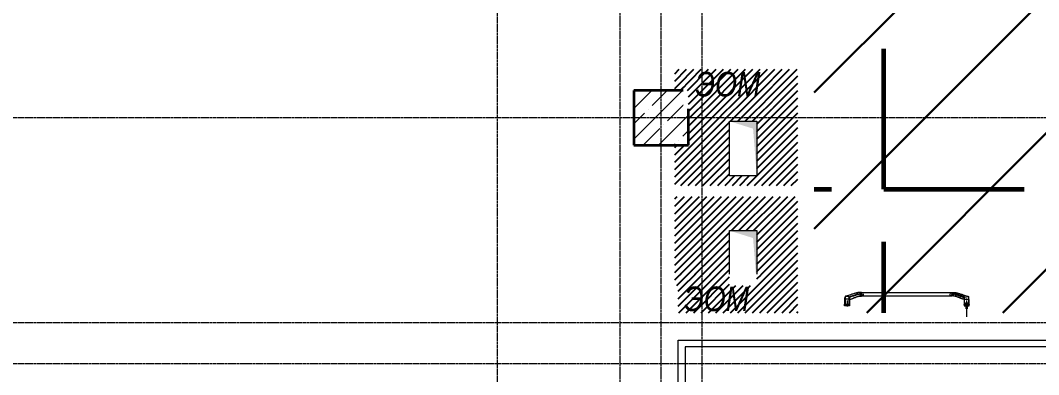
# Model space of a CAD drawing. Header units: millimetres. Extents: x -65509 to 912790, y 446 to 713294.
# Drawn here: x 7790 to 15243, y 375373 to 377963 of the extents above; entities that cross this region are included whole.
import ezdxf

# ---------------------------------------------------------------- set-up
doc = ezdxf.new("R2010")
doc.units = ezdxf.units.MM
for name, pattern in [('CENTER2', [28.575, 19.05, -3.175, 3.175, -3.175]), ('CENTERLINE', [30, 12, -1.5, 3, -1.5, 12]), ('HIDDEN', [9.525, 6.35, -3.175]), ('HIDDEN2', [4.7625, 3.175, -1.5875])]:
    doc.linetypes.add(name, pattern=pattern)
doc.layers.add('7.2) ГИдрообзЭОМ СС', color=6, linetype='Continuous')
for name, color, linetype, lineweight in [('8.1) Нал. пол 8 вып.', 190, 'Continuous', 30), ('9.1) Линолеум 9  9.2 Инв', 3, 'Continuous', 60), ('АР_Двери_внутренние_антипаника', 250, 'Continuous', 0), ('АР_Колонны', 250, 'Continuous', 30), ('АР_Стены ЖБ', 250, 'Continuous', 35), ('АР_Штриховка', 250, 'Continuous', 0), ('Витражные конструкции', 250, 'Continuous', 15), ('ДШ_КР', 250, 'Continuous', 35), ('РД_Оси_100', 250, 'Continuous', 0), ('ЭОМ_отверстия', 250, 'Continuous', 5)]:
    doc.layers.add(name, color=color, linetype=linetype, lineweight=lineweight)
doc.styles.add('ISOCPEUR_I_4', font='isocpeui.ttf', dxfattribs={"width": 0.9, "height": 350})

# ---------------------------------------------------------------- blocks, each defined once
blk = doc.blocks.new('otv')
at = {"linetype": 'Continuous'}
blk.add_lwpolyline([(0, -1), (0, 0), (1, 0), (1, -1)], close=True, dxfattribs=at)
blk.add_solid([(0, -1), (0, 0), (0.135, -0.137), (1, 0)], dxfattribs=at)
blk = doc.blocks.new('UUNEW01NEW00')
at = {"layer": 'АР_Двери_внутренние_антипаника', "color": 1, "linetype": 'Continuous'}
for p, q in [((-9.3, 0.2), (-14.4, -1.5)), ((-9.2, 0.8), (-9.3, 0.2)), ((-9.3, -0.1), (-9.3, 0.2)), ((-9.2, 0.2), (-9.3, 0.2)), ((-9.1, 1), (-9.2, 0.8)), ((-8.9, 0.5), (-9.2, 0.2)), ((-9.1, 19.3), (-8.9, 19.4)), ((-9.1, 19.3), (-9, 18.8)), ((-9, 1.2), (-9.1, 1)), ((-9, 18.8), (-8.8, 18.6)), ((-8.8, 1.3), (-9, 1.2)), ((-8.9, 19.4), (-8.5, 19.5)), ((-8.7, 0.8), (-8.9, 0.5)), ((-8.8, 18.6), (-8.6, 18.4)), ((-8.6, 0.9), (-8.7, 0.8)), ((-8.6, 18.4), (-8.4, 18.2)), ((-8.6, 1), (-8.6, 0.9)), ((-8.5, 1), (-8.6, 1)), ((-8.5, 19.5), (-8.2, 19.5)), ((-8.4, 0.8), (-8.5, 1.5)), ((-8.4, 1.3), (-8.5, 1)), ((-8.4, 18.2), (-8.1, 18.1)), ((-8.4, 1.4), (-8.4, 0.4)), ((-8.3, 0.5), (-8.4, 0.8)), ((-8.4, 0.4), (-8.4, -0.4)), ((-8.4, 0.4), (-8.3, 0.4)), ((-8.1, 0.2), (-8.3, 0.5)), ((-8.2, 19.5), (-7.8, 19.6)), ((-8.1, 18.1), (-7.6, 18)), ((-7.8, 0.1), (-8.1, 0.2)), ((-7.8, 19.6), (-7.5, 19.6)), ((-7.4, 0), (-7.8, 0.1)), ((-7.5, 18.3), (-7.6, 18.2)), ((-7.6, 18.2), (-7.6, 18)), ((-7.6, 18), (-7.6, 16.2)), ((-7.6, 16.2), (-7.6, 14.1)), ((-7.6, 14.1), (-7.6, 12.2)), ((-7.6, 12.2), (-7.6, 9.8)), ((-7.6, 9.8), (-7.6, 7.8)), ((-7.6, 7.8), (-7.6, 6.2)), ((-7.6, 6.2), (-7.6, 4.7)), ((-7.6, 4.7), (-7.5, 3.2)), ((-7.5, 19.6), (-7.1, 19.6)), ((-7.4, 18.3), (-7.5, 18.3)), ((-7.5, 3.2), (-7.5, 1.6)), ((-7.5, 1.6), (-7.4, 0)), ((-7.5, 0), (-7.5, 0)), ((-7.5, 0), (-7.3, 0)), ((-7.3, 18.3), (-7.4, 18.3)), ((-7.4, 0), (7.4, 0)), ((-7.2, 18.3), (-7.3, 18.3)), ((-7.3, 0), (7.3, 0)), ((-7.1, 18.3), (-7.2, 18.3)), ((-7.1, 24), (-7.1, 19.6)), ((-7.1, 19.6), (7.1, 19.6)), ((-7.1, 19.6), (-7.1, 18.3)), ((7.1, 18.3), (-7.1, 18.3)), ((-3.5, 16), (-4.6, 16.4)), ((-4.6, 16.4), (-4.6, 16.3)), ((-3.5, 15.9), (-4.6, 16.3)), ((-4.6, 16.3), (-3.8, 14.8)), ((-3.8, 14.8), (-3.3, 14.8)), ((-3, 14.7), (-3.8, 14.7)), ((-3.8, 14.7), (-3.8, 14.6)), ((-3, 14.6), (-3.8, 14.6)), ((-3.8, 14.6), (-3.8, 13.7)), ((-3.8, 13.7), (-3, 13.7)), ((-3.3, 14.8), (-3.6, 15.5)), ((-3.6, 15.5), (-2.7, 15.3)), ((-3.3, 14.9), (-3.6, 15.5)), ((-2.3, 15.7), (-3.5, 16)), ((-2.3, 15.6), (-3.5, 15.9)), ((-3.1, 14.4), (-3.4, 14.4)), ((-3.4, 14.4), (-3.4, 13.9)), ((-3.4, 14), (-3.1, 14)), ((-3.4, 13.9), (-3.1, 13.9)), ((-3.3, 14.9), (-3.3, 14.8)), ((-3, 14.4), (-3.1, 14.4)), ((-3.1, 14), (-3.1, 13.9)), ((-3.1, 14), (-3, 14)), ((-3.1, 13.9), (-3, 13.9)), ((-3, 14.7), (-3, 14.6)), ((-2.9, 14.7), (-3, 14.7)), ((-2.9, 14.6), (-3, 14.6)), ((-2.9, 14.4), (-3, 14.4)), ((-3, 14.4), (-3, 14.4)), ((-3, 14.4), (-3, 14.4)), ((-3, 14), (-3, 14)), ((-3, 14), (-3, 14)), ((-3, 14), (-2.9, 14)), ((-3, 13.9), (-3, 13.9)), ((-3, 13.9), (-3, 13.9)), ((-3, 13.9), (-2.9, 13.9)), ((-3, 13.7), (-2.9, 13.7)), ((-2.8, 14.7), (-2.9, 14.7)), ((-2.9, 14.7), (-2.9, 14.7)), ((-2.8, 14.5), (-2.9, 14.6)), ((-2.9, 14.6), (-2.9, 14.6)), ((-2.9, 14.3), (-2.9, 14.4)), ((-2.9, 14.3), (-2.9, 14.3)), ((-2.9, 14.3), (-2.9, 14.3)), ((-2.9, 14.3), (-2.9, 14.3)), ((-2.9, 14), (-2.9, 14.3)), ((-2.9, 14.1), (-2.9, 14)), ((-2.9, 14), (-2.9, 14.1)), ((-2.9, 14.1), (-2.9, 14.1)), ((-2.9, 14.1), (-2.9, 14.1)), ((-2.9, 14.1), (-2.9, 14.1)), ((-2.9, 14), (-2.9, 14)), ((-2.9, 13.9), (-2.9, 14)), ((-2.9, 14), (-2.9, 14)), ((-2.9, 14), (-2.9, 14)), ((-2.9, 13.9), (-2.9, 13.9)), ((-2.9, 13.9), (-2.9, 13.9)), ((-2.9, 13.7), (-2.8, 13.7)), ((-2.7, 14.6), (-2.8, 14.7)), ((-2.7, 14.5), (-2.8, 14.5)), ((-2.8, 13.7), (-2.8, 13.8)), ((-2.8, 13.8), (-2.7, 13.8)), ((-2.7, 15.3), (-1.7, 15.1)), ((-2.6, 14.6), (-2.7, 14.6)), ((-2.6, 14.5), (-2.7, 14.5)), ((-2.7, 13.8), (-2.6, 13.8)), ((-2.6, 14.5), (-2.6, 14.6)), ((-2.6, 14.6), (-2.6, 14.6)), ((-2.6, 14.4), (-2.6, 14.5)), ((-2.5, 14.5), (-2.6, 14.5)), ((-2.5, 14.4), (-2.6, 14.4)), ((-2.6, 14.4), (-2.6, 14.4)), ((-2.6, 13.8), (-2.6, 13.9)), ((-2.6, 13.9), (-2.5, 13.9)), ((-2.5, 14.4), (-2.5, 14.5)), ((-2.5, 14.4), (-2.5, 14.3)), ((-2.5, 14.3), (-2.5, 14.4)), ((-2.5, 14), (-2.5, 14.3)), ((-2.5, 13.9), (-2.5, 14)), ((-1, 15.5), (-2.3, 15.7)), ((-1, 15.4), (-2.3, 15.6)), ((-2.2, 14.5), (-2.3, 14.5)), ((-2.3, 14.5), (-2.3, 14.4)), ((-2.3, 14.4), (-2.3, 14.3)), ((-2.2, 14.4), (-2.3, 14.4)), ((-2.3, 14.4), (-2.3, 14.3)), ((-2.3, 14.3), (-2.3, 14)), ((-2.3, 14), (-2.3, 13.9)), ((-2.3, 13.9), (-2.3, 13.9)), ((-2.3, 13.9), (-2.2, 13.8)), ((-2.1, 14.6), (-2.2, 14.6)), ((-2.2, 14.6), (-2.2, 14.5)), ((-2.1, 14.5), (-2.2, 14.5)), ((-2.2, 14.5), (-2.2, 14.4)), ((-2.2, 13.8), (-2.2, 13.8)), ((-2.2, 13.8), (-2.1, 13.8)), ((-2, 14.7), (-2.1, 14.6)), ((-2, 14.6), (-2.1, 14.5)), ((-2.1, 14.6), (-2.1, 14.6)), ((-2.1, 14.5), (-2.1, 14.5)), ((-2.1, 13.8), (-2, 13.7)), ((-1.9, 14.7), (-2, 14.7)), ((-1.9, 14.6), (-2, 14.6)), ((-2, 13.7), (-2, 13.7)), ((-2, 13.7), (-1.9, 13.7)), ((-1.8, 14.7), (-1.9, 14.7)), ((-1.8, 14.6), (-1.9, 14.6)), ((-1.8, 14.4), (-1.9, 14.4)), ((-1.9, 14.4), (-1.9, 14.3)), ((-1.9, 14.3), (-1.9, 14)), ((-1.9, 14.3), (-1.9, 14.3)), ((-1.9, 14.3), (-1.9, 14.3)), ((-1.9, 14.3), (-1.9, 14.3)), ((-1.9, 14.1), (-1.9, 14.1)), ((-1.9, 14.1), (-1.9, 14.1)), ((-1.9, 14.1), (-1.9, 14.1)), ((-1.9, 14.1), (-1.8, 14)), ((-1.9, 14), (-1.9, 14)), ((-1.9, 14), (-1.9, 14)), ((-1.9, 14), (-1.9, 13.9)), ((-1.9, 13.9), (-1.8, 13.9)), ((-1.9, 13.7), (-1.8, 13.7)), ((-1.8, 14.7), (-1.8, 14.6)), ((-1.5, 14.7), (-1.8, 14.7)), ((-1.5, 14.6), (-1.8, 14.6)), ((-1.7, 14.4), (-1.8, 14.4)), ((-1.8, 14.4), (-1.8, 14.4)), ((-1.8, 14.4), (-1.8, 14.4)), ((-1.8, 14), (-1.8, 14)), ((-1.8, 14), (-1.8, 14)), ((-1.8, 14), (-1.7, 14)), ((-1.8, 13.9), (-1.8, 13.9)), ((-1.8, 13.9), (-1.8, 13.9)), ((-1.8, 13.9), (-1.7, 13.9)), ((-1.8, 13.7), (-1.5, 13.7)), ((-1.7, 15.1), (-0.7, 15)), ((-1.7, 14.4), (-1.7, 14.4)), ((-1.6, 14.4), (-1.7, 14.4)), ((-1.7, 14), (-1.7, 13.9)), ((-1.7, 14), (-1.7, 14)), ((-1.7, 14), (-1.6, 14)), ((-1.7, 13.9), (-1.6, 13.9)), ((-1.7, 13.9), (-1.7, 13.9)), ((-1.5, 14.4), (-1.6, 14.4)), ((-1.6, 14.4), (-1.6, 14.4)), ((-1.6, 14), (-1.6, 13.9)), ((-1.6, 14), (-1.6, 14)), ((-1.6, 14), (-1.5, 14)), ((-1.6, 13.9), (-1.6, 13.9)), ((-1.6, 13.9), (-1.5, 13.9)), ((-1.5, 14.7), (-1.5, 14.6)), ((-1.4, 14.7), (-1.5, 14.7)), ((-1.4, 14.6), (-1.5, 14.6)), ((-1.4, 14.3), (-1.5, 14.4)), ((-1.5, 14.4), (-1.5, 14.4)), ((-1.5, 14.4), (-1.5, 14.4)), ((-1.5, 14), (-1.4, 14.1)), ((-1.5, 14), (-1.5, 14)), ((-1.5, 14), (-1.5, 14)), ((-1.5, 14), (-1.5, 14)), ((-1.5, 13.9), (-1.5, 13.9)), ((-1.5, 13.9), (-1.5, 13.9)), ((-1.5, 13.9), (-1.5, 13.9)), ((-1.5, 13.9), (-1.4, 13.9)), ((-1.5, 13.7), (-1.4, 13.7)), ((-1.3, 14.7), (-1.4, 14.7)), ((-1.3, 14.6), (-1.4, 14.6)), ((-1.4, 14.3), (-1.4, 14.3)), ((-1.4, 14.3), (-1.4, 14.3)), ((-1.4, 14.3), (-1.4, 14.3)), ((-1.4, 14), (-1.4, 14.3)), ((-1.4, 14.1), (-1.4, 14)), ((-1.4, 14.1), (-1.4, 14.1)), ((-1.4, 14.1), (-1.4, 14.1)), ((-1.4, 14.1), (-1.4, 14.1)), ((-1.4, 13.9), (-1.4, 14)), ((-1.4, 14), (-1.4, 14)), ((-1.4, 14), (-1.4, 14)), ((-1.4, 13.7), (-1.3, 13.7)), ((-1.2, 14.6), (-1.3, 14.7)), ((-1.3, 14.7), (-1.3, 14.7)), ((-1.3, 14.5), (-1.3, 14.6)), ((-1.2, 14.5), (-1.3, 14.5)), ((-1.3, 13.7), (-1.2, 13.8)), ((-1.1, 14.6), (-1.2, 14.6)), ((-1.1, 14.5), (-1.2, 14.5)), ((-1.2, 13.8), (-1.2, 13.8)), ((-1.2, 13.8), (-1.1, 13.8)), ((-1.1, 14.5), (-1.1, 14.6)), ((-1.1, 14.6), (-1.1, 14.6)), ((-1.1, 14.4), (-1.1, 14.5)), ((-1, 14.5), (-1.1, 14.5)), ((-1, 14.4), (-1.1, 14.4)), ((-1.1, 14.4), (-1.1, 14.4)), ((-1.1, 13.8), (-1.1, 13.9)), ((-1.1, 13.9), (-1, 13.9)), ((0, 16.5), (-1, 15.5)), ((0, 16.4), (-1, 15.4)), ((-1, 15.5), (-1, 15.4)), ((-1, 14.4), (-1, 14.5)), ((-1, 14.3), (-1, 14.4)), ((-1, 14.4), (-1, 14.3)), ((-1, 14), (-1, 14.3)), ((-1, 13.9), (-1, 14)), ((0, 14.7), (-0.8, 14.7)), ((-0.8, 14.7), (-0.8, 14.6)), ((0, 14.6), (-0.8, 14.6)), ((-0.8, 14.6), (-0.8, 13.7)), ((-0.8, 13.7), (-0.4, 13.7)), ((-0.7, 15), (0, 15.7)), ((-0.1, 14.4), (-0.4, 14.4)), ((-0.4, 14.4), (-0.4, 14.2)), ((-0.4, 14.3), (-0.1, 14.3)), ((-0.4, 14.2), (-0.1, 14.2)), ((-0.4, 14.1), (-0.2, 14.1)), ((-0.4, 13.7), (-0.4, 14.1)), ((-0.2, 14.1), (0, 13.7)), ((0, 14.4), (-0.1, 14.4)), ((-0.1, 14.4), (-0.1, 14.4)), ((-0.1, 14.4), (-0.1, 14.4)), ((-0.1, 14.3), (-0.1, 14.2)), ((-0.1, 14.3), (-0.1, 14.3)), ((-0.1, 14.3), (-0.1, 14.3)), ((-0.1, 14.3), (0, 14.3)), ((-0.1, 14.2), (-0.1, 14.2)), ((-0.1, 14.2), (-0.1, 14.2)), ((-0.1, 14.2), (0, 14.2)), ((0, 16.5), (0, 16.4)), ((1, 15.5), (0, 16.5)), ((1, 15.4), (0, 16.4)), ((0, 15.7), (0.7, 15)), ((0, 14.7), (0, 14.6)), ((0.1, 14.7), (0, 14.7)), ((0.1, 14.6), (0, 14.6)), ((0, 14.3), (0, 14.4)), ((0, 14.4), (0, 14.4)), ((0, 14.3), (0, 14.4)), ((0, 14.4), (0, 14.4)), ((0, 14.4), (0, 14.4)), ((0, 14.4), (0, 14.4)), ((0, 14.4), (0, 14.4)), ((0, 14.3), (0, 14.3)), ((0, 14.3), (0, 14.3)), ((0, 14.3), (0, 14.3)), ((0, 14.2), (0, 14.3)), ((0, 14.3), (0, 14.3)), ((0, 14.3), (0, 14.3)), ((0, 14.3), (0, 14.3)), ((0, 14.2), (0, 14.2)), ((0, 14.2), (0, 14.2)), ((0, 13.7), (0.5, 13.7)), ((0.2, 14.7), (0.1, 14.7)), ((0.2, 14.6), (0.1, 14.6)), ((0.3, 14.6), (0.2, 14.7)), ((0.2, 14.7), (0.2, 14.7)), ((0.2, 14.5), (0.2, 14.6)), ((0.3, 14.5), (0.2, 14.5)), ((0.5, 13.7), (0.2, 14.1)), ((0.2, 14.1), (0.3, 14.1)), ((0.4, 14.6), (0.3, 14.6)), ((0.4, 14.5), (0.3, 14.5)), ((0.3, 14.1), (0.4, 14.2)), ((0.3, 14.1), (0.3, 14.1)), ((0.5, 13.8), (0.3, 14.1)), ((0.4, 14.5), (0.4, 14.6)), ((0.4, 14.6), (0.4, 14.6)), ((0.4, 14.4), (0.4, 14.5)), ((0.4, 14.4), (0.4, 14.5)), ((0.4, 14.5), (0.4, 14.5)), ((0.4, 14.3), (0.4, 14.4)), ((0.4, 14.4), (0.4, 14.4)), ((0.4, 14.4), (0.4, 14.4)), ((0.4, 14.2), (0.4, 14.3)), ((0.4, 14.3), (0.4, 14.3)), ((0.4, 14.2), (0.4, 14.2)), ((0.5, 13.8), (0.5, 13.7)), ((0.7, 15), (1.7, 15.1)), ((0.7, 14.7), (0.7, 14.6)), ((1.4, 14.7), (0.7, 14.7)), ((1.4, 14.6), (0.7, 14.6)), ((0.7, 14.6), (0.7, 13.7)), ((0.7, 13.7), (1.1, 13.7)), ((2.3, 15.7), (1, 15.5)), ((2.3, 15.6), (1, 15.4)), ((1, 15.5), (1, 15.4)), ((1.1, 13.7), (1.1, 14.3)), ((1.1, 14.3), (1.2, 14.3)), ((1.2, 14.3), (1.5, 13.7)), ((1.4, 14.7), (1.4, 14.6)), ((1.6, 14.2), (1.4, 14.7)), ((1.6, 14.1), (1.4, 14.6)), ((1.5, 13.7), (1.8, 13.7)), ((1.6, 14.2), (1.6, 14.1)), ((1.7, 14.2), (1.6, 14.2)), ((1.7, 14.1), (1.6, 14.1)), ((1.7, 15.1), (2.7, 15.3)), ((1.9, 14.7), (1.7, 14.2)), ((1.9, 14.6), (1.7, 14.1)), ((1.7, 14.2), (1.7, 14.1)), ((1.8, 13.7), (2, 14.3)), ((1.9, 14.7), (1.9, 14.6)), ((2.5, 14.7), (1.9, 14.7)), ((2.5, 14.6), (1.9, 14.6)), ((2, 14.3), (2.2, 14.3)), ((2.2, 14.3), (2.2, 13.7)), ((2.2, 13.7), (2.5, 13.7)), ((3.5, 16), (2.3, 15.7)), ((3.5, 15.9), (2.3, 15.6)), ((2.5, 14.7), (2.5, 14.6)), ((2.5, 13.7), (2.5, 14.6)), ((2.7, 15.3), (3.6, 15.5)), ((3.1, 14.7), (2.7, 13.8)), ((3.1, 14.6), (2.7, 13.7)), ((2.7, 13.8), (2.7, 13.7)), ((2.7, 13.7), (3.2, 13.7)), ((3.1, 14.7), (3.1, 14.6)), ((3.9, 14.7), (3.1, 14.7)), ((3.9, 14.6), (3.1, 14.6)), ((3.2, 13.7), (3.2, 13.9)), ((3.2, 13.9), (3.8, 13.9)), ((3.6, 15.5), (3.3, 14.8)), ((3.6, 15.5), (3.3, 14.9)), ((3.3, 14.9), (3.3, 14.8)), ((3.3, 14.8), (3.8, 14.8)), ((3.4, 14.3), (3.3, 14)), ((3.3, 14.1), (3.7, 14.1)), ((3.3, 14), (3.7, 14)), ((3.6, 14.3), (3.4, 14.3)), ((4.6, 16.4), (3.5, 16)), ((4.6, 16.3), (3.5, 15.9)), ((3.7, 14), (3.6, 14.3)), ((3.8, 14.8), (4.6, 16.3)), ((3.8, 13.9), (3.8, 13.7)), ((3.8, 13.7), (4.2, 13.7)), ((3.9, 14.7), (3.9, 14.6)), ((4.2, 13.8), (3.9, 14.7)), ((4.2, 13.7), (3.9, 14.6)), ((4.2, 13.8), (4.2, 13.7)), ((4.6, 16.4), (4.6, 16.3)), ((6.7, -9.4), (7.3, 0)), ((7.1, 19.6), (7.1, 24)), ((7.1, 19.6), (7.1, 18.3)), ((7.1, 19.6), (7.5, 19.6)), ((7.2, 18.3), (7.1, 18.3)), ((7.3, 18.3), (7.2, 18.3)), ((7.5, 18.3), (7.3, 18.3)), ((7.4, 0), (7.5, 2)), ((7.8, 0.1), (7.4, 0)), ((7.5, 19.6), (7.8, 19.6)), ((7.6, 18.2), (7.5, 18.3)), ((7.5, 2), (7.6, 4)), ((7.6, 18), (7.6, 18.2)), ((7.6, 18), (8.1, 18.1)), ((7.6, 16.2), (7.6, 18)), ((7.6, 14.2), (7.6, 16.2)), ((7.6, 12.3), (7.6, 14.2)), ((7.6, 9.9), (7.6, 12.3)), ((7.6, 8), (7.6, 9.9)), ((7.6, 5.9), (7.6, 8)), ((7.6, 4), (7.6, 5.9)), ((7.8, 19.6), (8.2, 19.5)), ((8.1, 0.2), (7.8, 0.1)), ((8.1, 18.1), (8.4, 18.2)), ((8.3, 0.5), (8.1, 0.2)), ((8.2, 19.5), (8.5, 19.5)), ((8.4, 0.8), (8.3, 0.5)), ((8.4, 18.2), (8.6, 18.4)), ((8.5, 19.5), (8.9, 19.4)), ((8.6, 18.4), (8.8, 18.6)), ((8.8, 18.6), (9, 18.8)), ((8.9, 19.4), (9.1, 19.3)), ((9, 18.8), (9.1, 19.3)), ((-52.5, -11.9), (-52.5, -19.8)), ((-52.5, -19.8), (-52.5, -25.1)), ((-52.5, -25.1), (-47.5, -25.1)), ((-47.5, -11.9), (-47.5, -19.8)), ((-47.5, -11.9), (-47.5, -11.9)), ((-47.5, -19.8), (-46, -19.6)), ((-45.9, -19.8), (-47.5, -19.8)), ((-47.5, -19.8), (-47.5, -25.1)), ((-46, -19.6), (-44.5, -19.2)), ((-44.3, -19.8), (-45.9, -19.8)), ((-43.1, -11.4), (-44.5, -11.6)), ((-44.5, -19.2), (-42.9, -18.5)), ((-42.5, -19.7), (-44.3, -19.8)), ((-41.6, -11.2), (-43.1, -11.4)), ((-42.9, -18.5), (-41.3, -17.7)), ((-40.6, -19.6), (-42.5, -19.7)), ((-39.3, -10.7), (-41.6, -11.2)), ((-41.3, -17.7), (-39, -16.7)), ((-37.8, -19.2), (-40.6, -19.6)), ((-36.7, -9.9), (-39.3, -10.7)), ((-39, -16.7), (-36.4, -15.7)), ((-34.9, -18.5), (-37.8, -19.2)), ((-33.8, -8.9), (-36.7, -9.9)), ((-36.4, -15.7), (-33.5, -14.5)), ((-31.9, -17.6), (-34.9, -18.5)), ((-30.7, -7.7), (-33.8, -8.9)), ((-33.5, -14.5), (-30.3, -13.4)), ((-28.7, -16.6), (-31.9, -17.6)), ((-27.2, -6.3), (-30.7, -7.7)), ((-30.3, -13.4), (-26.8, -12.1)), ((-25.2, -15.3), (-28.7, -16.6)), ((-23.3, -4.8), (-27.2, -6.3)), ((-26.8, -12.1), (-22.9, -10.9)), ((-21.4, -13.9), (-25.2, -15.3)), ((-19.1, -3.2), (-23.3, -4.8)), ((-22.9, -10.9), (-18.7, -9.6)), ((-17.3, -12.4), (-21.4, -13.9)), ((-14.4, -1.5), (-19.1, -3.2)), ((-18.7, -9.6), (-14, -8.2)), ((-12.8, -10.8), (-17.3, -12.4)), ((-14, -8.2), (-8.8, -6.6)), ((-7.8, -9.1), (-12.8, -10.8)), ((-9, -3.8), (-9.3, -0.1)), ((-8.8, -6.6), (-9, -3.8)), ((-8.8, -6.6), (-8.8, -6.6)), ((-8.8, -7.3), (-8.8, -6.6)), ((-8.8, -6.6), (-8.7, -6.6)), ((-8.5, -8.1), (-8.8, -7.3)), ((-8.7, -6.6), (-8.6, -6.6)), ((-8.6, -6.6), (-8.4, -6.7)), ((-8.2, -8.7), (-8.5, -8.1)), ((-8.4, -0.4), (-8.3, -0.9)), ((-8.4, -6.7), (-8.1, -6.7)), ((-8.3, -0.9), (-8.3, -1.1)), ((-8.3, -1.1), (-8.3, -1.1)), ((-8.3, -1.2), (-8.2, -1.2)), ((-8.2, -1.2), (-8.2, -1.2)), ((-8.2, -1.2), (-8.2, -1.5)), ((-8.2, -1.5), (-8.2, -1.5)), ((-7.8, -9.1), (-8.2, -8.7)), ((-8.1, -6.7), (-8, -6.6)), ((-8, -7.1), (-8.1, -6.7)), ((-8.1, -6.7), (-8.1, -6.7)), ((-8, -6.6), (-8, -6.6)), ((-8, -6.6), (-7.9, -6.6)), ((-7.6, -7.6), (-8, -7.1)), ((-7.8, -6.9), (-7.9, -6.6)), ((-7.9, -6.6), (-7.9, -6.7)), ((-7.9, -6.7), (-7.9, -6.6)), ((-7.5, -7.2), (-7.8, -6.9)), ((-7.4, -8.9), (-7.8, -9.1)), ((-7.2, -8), (-7.6, -7.6)), ((-7.2, -7.4), (-7.5, -7.2)), ((-7.1, -8.7), (-7.4, -8.9)), ((-7.3, 0), (-7.2, -1.7)), ((-7.2, -1.7), (-7.2, -3.1)), ((-7.2, -3.1), (-7.1, -4.5)), ((-6.9, -7.4), (-7.2, -7.4)), ((-6.7, -8.2), (-7.2, -8)), ((-7.1, -4.5), (-7, -6)), ((-6.7, -8.2), (-7.1, -8.7)), ((-7, -6), (-6.9, -7.4)), ((-6.9, -7.4), (-6.8, -7.5)), ((-6.8, -7.5), (-6.8, -7.5)), ((-6.8, -7.5), (-6.8, -7.6)), ((-6.8, -7.6), (-6.8, -7.6)), ((-6.8, -7.6), (-6.8, -7.6)), ((-6.8, -7.6), (-6.8, -7.6)), ((-6.8, -7.6), (-6.8, -7.6)), ((-6.8, -7.6), (-6.8, -7.6)), ((-6.8, -7.6), (-6.8, -7.6)), ((-6.8, -7.6), (-6.8, -7.6)), ((-6.8, -7.6), (-6.8, -7.6)), ((-6.8, -7.6), (-6.8, -7.6)), ((-6.8, -7.6), (-6.8, -7.6)), ((-6.8, -7.6), (-6.8, -7.6)), ((-6.8, -7.6), (-6.8, -7.6)), ((-6.8, -7.6), (-6.8, -7.6)), ((-6.8, -7.6), (-6.7, -7.8)), ((-6.7, -7.8), (-6.6, -8)), ((-6.6, -8), (-6.7, -8.1)), ((-6.7, -8.1), (-6.7, -8.2)), ((-6.7, -8.2), (5.6, -10.6)), ((5.6, -10.6), (6.3, -10)), ((5.6, -10.6), (6, -10.6)), ((6, -10.6), (6.3, -10.5)), ((6.3, -10), (6.6, -9.7)), ((6.3, -10.5), (6.4, -10.5)), ((6.6, -9.7), (6.7, -9.4)), ((6.7, -9.4), (7.1, -9.3)), ((7.1, -9.3), (7.4, -9.1)), ((7.4, -9.1), (7.6, -8.9)), ((8.3, -0.4), (8.3, -0.3))]:
    blk.add_line(p, q, dxfattribs=at)
at = {"layer": 'АР_Двери_внутренние_антипаника', "color": 40, "linetype": 'Continuous'}
for p, q in [((-8.8, 1.3), (-13.2, -0.1)), ((-9.1, 24), (9.1, 24)), ((-9.1, 19.3), (-9.1, 24)), ((-9, 18.2), (-9.1, 19.3)), ((-9, 17.1), (-9, 18.2)), ((-8.5, 1.5), (-9, 17.1)), ((-8.5, 1.5), (-8.8, 1.3)), ((8.3, 0.5), (8, -3.9)), ((9.1, 24), (9.1, 19.3)), ((-53, -19.5), (-53, -12.4)), ((-53, -24.6), (-53, -19.5)), ((-47.5, -11.9), (-52.5, -11.9)), ((-52.5, -25.1), (-47.5, -25.1)), ((-47.5, -11.9), (-46.3, -11.8)), ((-47.5, -25.1), (-45.1, -25)), ((-45.1, -11.7), (-46.3, -11.8)), ((-44.4, -11.5), (-45.1, -11.7)), ((-45.1, -25), (-44.1, -24.9)), ((-42.2, -11), (-44.4, -11.6)), ((-44.1, -24.9), (-43.6, -24.9)), ((-43.6, -24.9), (-43, -24.8)), ((-43, -24.8), (-42.4, -24.8)), ((-42.4, -24.8), (-41.8, -24.7)), ((-40, -10.4), (-42.2, -11)), ((-41.8, -24.7), (-41.1, -24.6)), ((-41.1, -24.6), (-39.3, -24.3)), ((-38, -9.7), (-40, -10.4)), ((-39.3, -24.3), (-37.6, -23.9)), ((-36.1, -9), (-38, -9.7)), ((-37.6, -23.9), (-36.2, -23.6)), ((-36.2, -23.6), (-35.1, -23.3)), ((-34.2, -8.3), (-36.1, -9)), ((-35.1, -23.3), (-34.2, -23.1)), ((-32.1, -7.5), (-34.2, -8.3)), ((-34.2, -23.1), (-33.1, -22.8)), ((-33.1, -22.8), (-31.7, -22.5)), ((-30.3, -6.7), (-32.1, -7.5)), ((-31.7, -22.5), (-30.1, -22)), ((-28.2, -5.9), (-30.3, -6.7)), ((-30.1, -22), (-28.2, -21.5)), ((-25.9, -4.9), (-28.2, -5.9)), ((-28.2, -21.5), (-26, -20.8)), ((-26, -20.8), (-23.3, -20)), ((-23.3, -3.9), (-25.9, -4.9)), ((-20.4, -2.7), (-23.3, -3.9)), ((-23.3, -20), (-20.2, -19.1)), ((-17, -1.5), (-20.4, -2.7)), ((-20.2, -19.1), (-17.7, -18.3)), ((-17.7, -18.3), (-14.9, -17.4)), ((-13.2, -0.1), (-17, -1.5)), ((-14.9, -17.4), (-11.8, -16.4)), ((-11.8, -16.4), (-8.3, -15.3)), ((-8.3, -15.3), (-4.5, -14.1)), ((-4.5, -14.1), (-0.2, -12.7)), ((-0.2, -12.7), (4.6, -11.2)), ((4.6, -11.2), (5.6, -10.9)), ((5.6, -10.9), (6.4, -10.5)), ((6.4, -10.5), (7.3, -9.6)), ((7.3, -9.6), (7.6, -8.9)), ((7.6, -8.9), (7.7, -8.7)), ((8, -3.9), (7.7, -8.6)), ((7.7, -8.7), (7.7, -8.6))]:
    blk.add_line(p, q, dxfattribs=at)
at = {"layer": 'АР_Двери_внутренние_антипаника', "color": 1, "linetype": 'CENTERLINE'}
blk.add_line((0, 4.4), (0, 26), dxfattribs=at)
at = {"layer": 'АР_Двери_внутренние_антипаника', "color": 1, "linetype": 'HIDDEN'}
for p, q in [((-60.5, -14), (-53, -14)), ((-60.5, -14), (-60.5, -23)), ((-60.5, -23), (-53, -23)), ((-54.5, -17.6), (-54.5, -14.1)), ((-54.5, -14.1), (-53, -14.1)), ((-54.5, -17.6), (-53, -17.6))]:
    blk.add_line(p, q, dxfattribs=at)
at = {"layer": 'АР_Двери_внутренние_антипаника', "color": 1, "linetype": 'Continuous'}
blk.add_arc((490.8, 29.3), 500, 183.3082, 184.1216, dxfattribs=at)
at = {"layer": 'АР_Двери_внутренние_антипаника', "color": 40, "linetype": 'Continuous'}
for centre, radius, start, end in [((-490.9, 27.7), 500, 356.9219, 359.0377), ((-52.5, -12.4), 0.5, 90, 180), ((-52.5, -24.6), 0.5, 180, 270)]:
    blk.add_arc(centre, radius, start, end, dxfattribs=at)
at = {"layer": 'АР_Двери_внутренние_антипаника', "color": 1, "linetype": 'Continuous'}
blk.add_point((0, 0), dxfattribs=at)
blk = doc.blocks.new('66NEW00')
at = {"layer": 'АР_Двери_внутренние_антипаника', "color": 40, "linetype": 'Continuous'}
for p, q in [((9.1, 0), (-9.1, 0)), ((-9.1, 0), (-9.1, -4.7)), ((9.1, -4.7), (9.1, 0)), ((-8.3, -23.5), (-8, -27.9)), ((-8, -27.9), (-7.7, -32.5)), ((-7.7, -32.7), (-7.7, -32.5)), ((-7.6, -32.8), (-7.7, -32.7)), ((-7.3, -33.6), (-7.6, -32.8)), ((-6.4, -34.5), (-7.3, -33.6)), ((-5.6, -34.9), (-6.4, -34.5)), ((-4.6, -35.2), (-5.6, -34.9)), ((0.2, -36.7), (-4.6, -35.2)), ((4.5, -38.1), (0.2, -36.7)), ((8.5, -22.4), (9, -6.9)), ((8.5, -22.4), (8.8, -22.7)), ((8.8, -22.7), (13.2, -24.1)), ((9, -5.7), (9.1, -4.7)), ((9, -6.9), (9, -5.7)), ((13.2, -24.1), (17, -25.5)), ((17, -25.5), (20.4, -26.7)), ((20.4, -26.7), (23.3, -27.9)), ((23.3, -27.9), (25.9, -28.9)), ((25.9, -28.9), (28.2, -29.9)), ((28.2, -29.9), (30.3, -30.7)), ((30.3, -30.7), (32.1, -31.4)), ((32.1, -31.4), (34.2, -32.3)), ((34.2, -32.3), (36.1, -33)), ((36.1, -33), (38, -33.7)), ((38, -33.7), (40, -34.4)), ((40, -34.4), (42.2, -35)), ((42.2, -35), (44.4, -35.5)), ((44.4, -35.5), (45.1, -35.6)), ((45.1, -35.6), (46.3, -35.8)), ((47.5, -35.8), (46.3, -35.8)), ((47.5, -35.8), (52.5, -35.8)), ((53, -43.4), (53, -36.3)), ((8.3, -39.3), (4.5, -38.1)), ((11.8, -40.4), (8.3, -39.3)), ((14.9, -41.4), (11.8, -40.4)), ((17.7, -42.3), (14.9, -41.4)), ((20.2, -43), (17.7, -42.3)), ((23.3, -44), (20.2, -43)), ((26, -44.8), (23.3, -44)), ((28.2, -45.4), (26, -44.8)), ((30.1, -46), (28.2, -45.4)), ((31.7, -46.4), (30.1, -46)), ((33.1, -46.8), (31.7, -46.4)), ((34.2, -47.1), (33.1, -46.8)), ((35.1, -47.3), (34.2, -47.1)), ((36.2, -47.6), (35.1, -47.3)), ((37.6, -47.9), (36.2, -47.6)), ((39.3, -48.2), (37.6, -47.9)), ((41.1, -48.6), (39.3, -48.2)), ((41.8, -48.7), (41.1, -48.6)), ((42.4, -48.7), (41.8, -48.7)), ((43, -48.8), (42.4, -48.7)), ((43.6, -48.9), (43, -48.8)), ((44.1, -48.9), (43.6, -48.9)), ((45.1, -49), (44.1, -48.9)), ((47.5, -49.1), (45.1, -49)), ((52.5, -49.1), (47.5, -49.1)), ((53, -48.6), (53, -43.4))]:
    blk.add_line(p, q, dxfattribs=at)
at = {"layer": 'АР_Двери_внутренние_антипаника', "color": 1, "linetype": 'Continuous'}
for p, q in [((-7.1, -4.4), (-7.1, 0)), ((7.1, 0), (7.1, -4.4)), ((-8.9, -4.6), (-9.1, -4.7)), ((-9, -5.2), (-9.1, -4.7)), ((-8.8, -5.4), (-9, -5.2)), ((-8.5, -4.5), (-8.9, -4.6)), ((-8.6, -5.6), (-8.8, -5.4)), ((-8.4, -5.7), (-8.6, -5.6)), ((-8.2, -4.4), (-8.5, -4.5)), ((-8.1, -5.8), (-8.4, -5.7)), ((-8.4, -23.1), (-8.3, -23.5)), ((-8.3, -23.5), (-8.1, -23.7)), ((-8.3, -24.4), (-8.3, -24.2)), ((-7.8, -4.4), (-8.2, -4.4)), ((-7.6, -5.9), (-8.1, -5.8)), ((-8.1, -23.7), (-7.8, -23.9)), ((-7.5, -4.4), (-7.8, -4.4)), ((-7.8, -23.9), (-7.4, -24)), ((-7.6, -5.8), (-7.5, -5.7)), ((-7.6, -5.9), (-7.6, -5.8)), ((-7.6, -7.7), (-7.6, -5.9)), ((-7.6, -9.8), (-7.6, -7.7)), ((-7.6, -11.7), (-7.6, -9.8)), ((-7.6, -14), (-7.6, -11.7)), ((-7.6, -16), (-7.6, -14)), ((-7.6, -18.1), (-7.6, -16)), ((-7.6, -19.9), (-7.6, -18.1)), ((-7.5, -21.9), (-7.6, -19.9)), ((-7.4, -33.1), (-7.6, -32.8)), ((-7.1, -4.4), (-7.5, -4.4)), ((-7.5, -5.7), (-7.3, -5.7)), ((-7.4, -24), (-7.5, -21.9)), ((7.4, -24), (-7.4, -24)), ((-7.1, -33.3), (-7.4, -33.1)), ((-7.3, -5.7), (-7.2, -5.6)), ((7.3, -24), (-7.3, -24)), ((-6.7, -33.3), (-7.3, -24)), ((-7.2, -5.6), (-7.1, -5.6)), ((7.1, -4.4), (-7.1, -4.4)), ((-7.1, -4.4), (-7.1, -5.6)), ((-7.1, -5.6), (7.1, -5.6)), ((-6.7, -33.3), (-7.1, -33.3)), ((-6.6, -33.7), (-6.7, -33.3)), ((-6.3, -34), (-6.6, -33.7)), ((-6.3, -34.5), (-6.4, -34.4)), ((-5.6, -34.5), (-6.3, -34)), ((-6, -34.6), (-6.3, -34.5)), ((-5.6, -34.5), (-6, -34.6)), ((6.7, -32.2), (-5.6, -34.5)), ((6.7, -31.8), (6.6, -32)), ((6.6, -32), (6.7, -32.1)), ((6.8, -31.6), (6.7, -31.8)), ((6.7, -32.2), (7.2, -32)), ((6.7, -32.1), (6.7, -32.2)), ((6.7, -32.2), (7.1, -32.7)), ((6.9, -31.4), (6.8, -31.5)), ((6.8, -31.5), (6.8, -31.5)), ((6.8, -31.5), (6.8, -31.5)), ((6.8, -31.5), (6.8, -31.6)), ((6.8, -31.6), (6.8, -31.6)), ((6.8, -31.6), (6.8, -31.6)), ((6.8, -31.6), (6.8, -31.6)), ((6.8, -31.6), (6.8, -31.6)), ((6.8, -31.6), (6.8, -31.6)), ((6.8, -31.6), (6.8, -31.6)), ((6.8, -31.6), (6.8, -31.6)), ((6.8, -31.6), (6.8, -31.6)), ((6.8, -31.6), (6.8, -31.6)), ((6.8, -31.6), (6.8, -31.6)), ((6.8, -31.6), (6.8, -31.6)), ((6.8, -31.6), (6.8, -31.6)), ((7, -29.9), (6.9, -31.4)), ((6.9, -31.4), (7.2, -31.3)), ((7.1, -28.5), (7, -29.9)), ((7.1, -4.4), (7.1, -5.6)), ((7.5, -4.4), (7.1, -4.4)), ((7.1, -5.6), (7.2, -5.6)), ((7.2, -27.1), (7.1, -28.5)), ((7.1, -32.7), (7.4, -32.9)), ((7.2, -5.6), (7.3, -5.7)), ((7.3, -24), (7.2, -25.6)), ((7.2, -25.6), (7.2, -27.1)), ((7.2, -31.3), (7.5, -31.2)), ((7.2, -32), (7.6, -31.6)), ((7.3, -5.7), (7.4, -5.7)), ((7.5, -24), (7.3, -24)), ((7.4, -5.7), (7.5, -5.7)), ((7.5, -22.4), (7.4, -24)), ((7.4, -24), (7.8, -23.9)), ((7.4, -32.9), (7.8, -33.1)), ((7.8, -4.4), (7.5, -4.4)), ((7.5, -5.7), (7.6, -5.8)), ((7.6, -19.3), (7.5, -20.8)), ((7.5, -20.8), (7.5, -22.4)), ((7.5, -24), (7.5, -24)), ((7.5, -31.2), (7.8, -30.9)), ((8.1, -5.8), (7.6, -5.9)), ((7.6, -5.8), (7.6, -5.9)), ((7.6, -5.9), (7.6, -7.8)), ((7.6, -7.8), (7.6, -9.9)), ((7.6, -9.9), (7.6, -11.8)), ((7.6, -11.8), (7.6, -14.2)), ((7.6, -14.2), (7.6, -16.2)), ((7.6, -16.2), (7.6, -17.8)), ((7.6, -17.8), (7.6, -19.3)), ((7.6, -31.6), (8, -31.1)), ((8.2, -4.4), (7.8, -4.4)), ((7.8, -23.9), (8.1, -23.7)), ((7.8, -30.9), (7.9, -30.6)), ((7.8, -33.1), (8.2, -32.7)), ((7.8, -33.1), (12.8, -34.8)), ((8, -30.6), (7.9, -30.6)), ((7.9, -30.6), (7.9, -30.6)), ((7.9, -30.6), (7.9, -30.6)), ((8, -31.1), (8.1, -30.6)), ((8.1, -30.6), (8, -30.6)), ((8, -30.6), (8, -30.6)), ((8.4, -5.7), (8.1, -5.8)), ((8.1, -23.7), (8.3, -23.5)), ((8.1, -30.7), (8.1, -30.6)), ((8.4, -30.7), (8.1, -30.7)), ((8.5, -4.5), (8.2, -4.4)), ((8.2, -25.1), (8.2, -25.2)), ((8.3, -25.1), (8.2, -25.1)), ((8.2, -25.2), (8.2, -25.5)), ((8.2, -25.5), (8.2, -25.5)), ((8.2, -32.7), (8.5, -32.1)), ((8.3, -23.5), (8.4, -23.1)), ((8.4, -23.6), (8.3, -23.6)), ((8.4, -24.3), (8.3, -24.8)), ((8.3, -24.8), (8.3, -25.1)), ((8.3, -25.1), (8.3, -25.1)), ((8.6, -5.6), (8.4, -5.7)), ((8.4, -23.1), (8.5, -22.4)), ((8.4, -22.6), (8.5, -22.9)), ((8.4, -22.6), (8.4, -23.6)), ((8.4, -23.6), (8.4, -24.3)), ((8.6, -30.6), (8.4, -30.7)), ((8.9, -4.6), (8.5, -4.5)), ((8.5, -22.9), (8.6, -23)), ((8.5, -32.1), (8.8, -31.3)), ((8.8, -5.4), (8.6, -5.6)), ((8.6, -23), (8.6, -23.1)), ((8.6, -23.1), (8.7, -23.2)), ((8.7, -30.6), (8.6, -30.6)), ((8.7, -23.2), (8.9, -23.4)), ((8.8, -30.6), (8.7, -30.6)), ((9, -5.2), (8.8, -5.4)), ((8.8, -22.7), (9, -22.8)), ((8.8, -30.6), (9, -27.8)), ((14, -32.2), (8.8, -30.6)), ((8.8, -30.6), (8.8, -30.6)), ((8.8, -31.3), (8.8, -30.6)), ((9.1, -4.7), (8.9, -4.6)), ((8.9, -23.4), (9.2, -23.8)), ((9.1, -4.7), (9, -5.2)), ((9, -22.8), (9.1, -22.9)), ((9, -27.8), (9.3, -24)), ((9.1, -22.9), (9.2, -23.2)), ((9.2, -23.2), (9.3, -23.8)), ((9.2, -23.8), (9.3, -23.8)), ((9.3, -23.8), (14.4, -25.5)), ((9.3, -24), (9.3, -23.8)), ((12.8, -34.8), (17.3, -36.4)), ((18.7, -33.6), (14, -32.2)), ((14.4, -25.5), (19.1, -27.2)), ((17.3, -36.4), (21.4, -37.9)), ((22.9, -34.9), (18.7, -33.6)), ((19.1, -27.2), (23.3, -28.8)), ((26.8, -36.1), (22.9, -34.9)), ((23.3, -28.8), (27.2, -30.3)), ((30.3, -37.3), (26.8, -36.1)), ((27.2, -30.3), (30.7, -31.7)), ((30.7, -31.7), (33.8, -32.9)), ((33.8, -32.9), (36.7, -33.9)), ((36.7, -33.9), (39.3, -34.6)), ((39.3, -34.6), (41.6, -35.1)), ((41.6, -35.1), (43.1, -35.4)), ((43.1, -35.4), (44.5, -35.6)), ((47.5, -35.9), (47.5, -43.7)), ((47.5, -35.9), (47.5, -35.9)), ((52.5, -35.9), (52.5, -43.7)), ((21.4, -37.9), (25.2, -39.3)), ((25.2, -39.3), (28.7, -40.5)), ((28.7, -40.5), (31.9, -41.6)), ((33.5, -38.5), (30.3, -37.3)), ((31.9, -41.6), (34.9, -42.5)), ((36.4, -39.6), (33.5, -38.5)), ((34.9, -42.5), (37.8, -43.2)), ((39, -40.7), (36.4, -39.6)), ((37.8, -43.2), (40.6, -43.6)), ((41.3, -41.7), (39, -40.7)), ((40.6, -43.6), (42.5, -43.7)), ((42.9, -42.5), (41.3, -41.7)), ((42.5, -43.7), (44.3, -43.7)), ((44.5, -43.1), (42.9, -42.5)), ((44.3, -43.7), (45.9, -43.7)), ((46, -43.6), (44.5, -43.1)), ((45.9, -43.7), (47.5, -43.7)), ((47.5, -43.7), (46, -43.6)), ((47.5, -43.7), (47.5, -49.1)), ((52.5, -49.1), (47.5, -49.1)), ((52.5, -43.7), (52.5, -49.1))]:
    blk.add_line(p, q, dxfattribs=at)
at = {"layer": 'АР_Двери_внутренние_антипаника', "color": 1, "linetype": 'CENTERLINE'}
blk.add_line((0, -19.6), (0, 2), dxfattribs=at)
at = {"layer": 'АР_Двери_внутренние_антипаника', "color": 1, "linetype": 'HIDDEN'}
for p, q in [((60.5, -38), (53, -38)), ((54.5, -38.1), (53, -38.1)), ((54.5, -41.6), (53, -41.6)), ((60.5, -47), (53, -47)), ((54.5, -41.6), (54.5, -38.1)), ((60.5, -38), (60.5, -47))]:
    blk.add_line(p, q, dxfattribs=at)
at = {"layer": 'АР_Двери_внутренние_антипаника', "color": 40, "linetype": 'Continuous'}
for centre, radius, start, end in [((490.9, 3.7), 500, 180.9623, 183.0781), ((52.5, -36.3), 0.5, 0, 90), ((52.5, -48.6), 0.5, 270, 0)]:
    blk.add_arc(centre, radius, start, end, dxfattribs=at)
at = {"layer": 'АР_Двери_внутренние_антипаника', "color": 1, "linetype": 'Continuous'}
blk.add_arc((-490.8, 5.3), 500, 355.8784, 356.6918, dxfattribs=at)
blk.add_point((0, 0), dxfattribs=at)
blk = doc.blocks.new('*U34')
at = {"layer": 'АР_Двери_внутренние_антипаника', "color": 40, "linetype": 'Continuous'}
for p, q in [((768, 97.1), (106, 97.1)), ((-4.5, 0), (-4.5, -22.2)), ((4.5, 0), (4.5, -22.2)), ((768, 72.7), (106, 72.7))]:
    blk.add_line(p, q, dxfattribs=at)
at = {"layer": 'АР_Двери_внутренние_антипаника', "color": 1, "linetype": 'HIDDEN'}
for p, q in [((4.5, 7.5), (-4.5, 7.5)), ((-4.5, 0), (-4.5, 7.5)), ((4.5, 0), (4.5, 7.5))]:
    blk.add_line(p, q, dxfattribs=at)
at = {"layer": 'АР_Двери_внутренние_антипаника', "color": 1, "linetype": 'Continuous'}
for p, q in [((-1.4, -22.2), (-3.7, 0)), ((3.7, 0), (1.4, -22.2))]:
    blk.add_line(p, q, dxfattribs=at)
at = {"layer": 'АР_Двери_внутренние_антипаника', "color": 1, "linetype": 'CENTERLINE'}
blk.add_line((0, -4), (0, -79.7), dxfattribs=at)
at = {"layer": 'АР_Двери_внутренние_антипаника', "xscale": 2, "yscale": 2, "zscale": 2, "rotation": 180}
for name, p in [('UUNEW01NEW00', (0, 47.9)), ('66NEW00', (874, 0))]:
    blk.add_blockref(name, p, dxfattribs=at)
blk = doc.blocks.new('оси_рен')
at = {"layer": 'РД_Оси_100', "color": 251, "linetype": 'CENTER2', "true_color": 0x636466}
for points in [[(1207052.916, 223268.25), (1207052.916, 135558.25)], [(1207952.916, 135558.25), (1207952.916, 223268.25)], [(1208252.916, 135558.25), (1208252.916, 223268.25)], [(1208552.916, 135558.25), (1208552.916, 223268.25)], [(1241712.916, 192613.25), (1189697.958, 192613.25)], [(1241712.916, 191113.25), (1190197.958, 191113.25), (1189697.958, 191263.25)], [(1241712.916, 190813.25), (1190197.958, 190813.25), (1189697.958, 190663.25)]]:
    blk.add_lwpolyline(points, dxfattribs=at)

msp = doc.modelspace()

# ---------------------------------------------------------------- linework, layer by layer
at = {"layer": 'АР_Колонны', "linetype": 'HIDDEN2'}
for p, q in [((12280, 377450.607), (12680, 377450.607)), ((12280, 377050.607), (12280, 377450.607)), ((12680, 377450.607), (12680, 377050.607)), ((12680, 377050.607), (12280, 377050.607))]:
    msp.add_line(p, q, dxfattribs=at)
at = {"layer": 'АР_Колонны', "linetype": 'Continuous'}
for p, q in [((12680, 377450.607), (12280, 377450.607)), ((12280, 377450.607), (12280, 377050.607)), ((12680, 377450.607), (12280, 377450.607)), ((12280, 377450.607), (12280, 377050.607)), ((12680, 377050.607), (12680, 377450.607)), ((12680, 377050.607), (12680, 377450.607)), ((12280, 377050.607), (12680, 377050.607)), ((12280, 377050.607), (12680, 377050.607))]:
    msp.add_line(p, q, dxfattribs=at)
at = {"layer": 'АР_Стены ЖБ', "linetype": 'Continuous'}
for p, q in [((12680, 377450.607), (12280, 377450.607)), ((12280, 377450.607), (12280, 377050.607)), ((12680, 377050.607), (12680, 377450.607)), ((12280, 377050.607), (12680, 377050.607))]:
    msp.add_line(p, q, dxfattribs=at)
at = {"layer": 'АР_Штриховка', "linetype": 'Continuous'}
for p, q in [((12280, 377319.409), (12411.198, 377450.607)), ((12280, 377094.902), (12635.705, 377450.607)), ((12413.238, 377340.394), (12523.452, 377450.607)), ((12525.492, 377228.141), (12665.808, 377368.457)), ((12280, 377207.155), (12357.112, 377284.267)), ((12385.175, 377312.33), (12385.175, 377312.33)), ((12460.211, 377050.607), (12680, 377270.396)), ((12497.428, 377200.077), (12497.428, 377200.077)), ((12347.958, 377050.607), (12469.365, 377172.014)), ((12637.745, 377115.887), (12680, 377158.143)), ((12572.465, 377050.607), (12581.618, 377059.761)), ((12609.681, 377087.824), (12609.681, 377087.824))]:
    msp.add_line(p, q, dxfattribs=at)
at = {"layer": 'ДШ_КР', "lineweight": 0}
msp.add_lwpolyline([(-120, 371075.607), (-120, 371125.607), (12605.049, 371125.607), (12605.049, 375625.612), (19880, 375625.612), (19880, 375575.607), (12655, 375575.607), (12655, 371075.607)], close=True, dxfattribs=at)

# ---------------------------------------------------------------- block references
at = {"layer": 'Витражные конструкции', "color": 4, "lineweight": 30, "ltscale": 2, "xscale": -1}
msp.add_blockref('*U34', (14715.001, 375876.1), dxfattribs=at)
at = {"layer": 'ЭОМ_отверстия', "xscale": 400, "yscale": 200, "rotation": 270}
for p in [(13180, 377225.614), (13180, 376425.615)]:
    msp.add_blockref('otv', p, dxfattribs=at)

# ---------------------------------------------------------------- next in the draw order: texts
at = {"layer": 'ЭОМ_отверстия', "color": 1, "char_height": 180, "attachment_point": 1, "style": 'ISOCPEUR_I_4', "bg_fill": 2}
for insert in [(12731.504, 377587.018), (12648.968, 376017.095, 330)]:
    msp.add_mtext('{\\fArial Narrow|b0|i1|c204|p34;\\W1;\\C256;ЭОМ}', dxfattribs=dict(at, insert=insert))

# ---------------------------------------------------------------- next in the draw order: hatches: boundary and pattern name
at = {"layer": '7.2) ГИдрообзЭОМ СС'}
h = msp.add_hatch(dxfattribs=at)
h.set_pattern_fill('ANSI31', color=256, scale=12)
h.paths.add_polyline_path([(13380, 395630.607), (12680, 395630.607), (12680, 395350.607), (12580, 395350.607), (12580, 395047.825), (12680, 395047.825), (12680, 395050.607), (13280, 395050.607), (13380, 395047.825)])
h.paths.add_polyline_path([(20390.92, 394050.607), (18380, 394050.607), (18100, 394050.607), (18100, 393150.607), (18380, 393150.607), (18380, 393750.607), (19280, 393750.607), (20390.92, 393750.607)])
h.paths.add_polyline_path([(18380, 392950.607), (18380, 393030.607), (18100, 393030.607), (18100, 392050.607), (18380, 392050.607)])
h.paths.add_polyline_path([(22600.232, 394050.607), (20510.92, 394050.607), (20510.92, 393750.607), (22600.232, 393750.607)])
h.paths.add_polyline_path([(24160, 394050.607), (23880, 394050.607), (22720.232, 394050.607), (22720.232, 393750.607), (24160, 393750.607)])
h.paths.add_polyline_path([(13480, 376585.615), (13480, 376675.615), (12580, 376675.615), (12580, 376025.615), (12605.049, 376025.615), (12605.049, 375825.612), (13480, 375825.612), (13480, 375885.615), (13480, 375925.615)])
h.paths.add_polyline_path([(12980, 376425.615), (13180, 376425.615), (13180, 376025.615), (12980, 376025.615)], flags=16)
h.paths.add_polyline_path([(13480, 377605.615), (12580, 377605.615), (12580, 377450.607), (12680, 377450.607), (12680, 377050.607), (12580, 377050.607), (12580, 376755.615), (13480, 376755.615)])
h.paths.add_polyline_path([(12980, 377225.614), (13180, 377225.614), (13180, 376825.614), (12980, 376825.614)], flags=16)
h.paths.add_polyline_path([(27280, 380150.607), (27380, 380150.607), (27380, 380330.607), (25180, 380330.607), (25180, 379750.607), (27280, 379750.607)])
h.paths.add_polyline_path([(27380, 385750.607), (27280, 385750.607), (26780, 385750.607), (26780, 385050.607), (27380, 385050.607)])
h.paths.add_polyline_path([(27380.001, 386450.607), (26780, 386450.607), (26780, 385870.607), (27280, 385870.607), (27280, 386150.607), (27380.001, 386150.607)])
at = {"layer": '8.1) Нал. пол 8 вып.'}
h = msp.add_hatch(dxfattribs=at)
h.set_pattern_fill('ANSI31', color=256, scale=222)
h.paths.add_polyline_path([(25060, 383870.607), (26660, 383870.607), (26660, 387470.607), (27380, 387470.607), (27380, 390000.607), (27100.035, 390000.607), (27100.035, 391080.71), (27380, 391080.71), (27380, 394050.607), (24281, 394050.607), (24281, 393030.607), (19500, 393030.607), (19500, 391930.607), (17980, 391930.607), (17980, 393030.607), (17980, 394050.607), (13500, 394050.607), (13500, 392930.607), (12880.354, 392930.607), (12880.354, 389050.642), (12605.049, 389050.642), (12605.049, 385330.607), (13500, 385330.607), (13500, 384190.607), (12605.049, 384190.607), (12605.049, 383450.607), (12680, 383450.607), (12680, 383050.607), (12605.049, 383050.607), (12605.049, 378925.615), (13600, 378925.615), (13600, 375825.612), (17980, 375825.612), (17980, 376025.612), (18380, 376025.612), (18380, 375825.612), (23880, 375825.612), (23880, 376125.607), (24280, 376125.607), (24280, 375825.612), (27280, 375825.612), (27280, 376125.607), (27380, 376125.607), (27380, 378530.607), (25060, 378530.607)])
h.paths.add_polyline_path([(18377.915, 385750.607), (17977.915, 385750.607), (17977.915, 386150.607), (18377.915, 386150.607)], flags=16)
h.paths.add_polyline_path([(18659.983, 380150.607), (18659.983, 379750.607), (17980, 379750.607), (17980, 380150.607)], flags=16)
h.paths.add_polyline_path([(23880, 385750.607), (23880, 386150.607), (24280, 386150.607), (24280, 385750.607)], flags=16)
h.paths.add_polyline_path([(23882.085, 380150.607), (24282.085, 380150.607), (24282.085, 379750.607), (23882.085, 379750.607)], flags=16)
h.paths.add_polyline_path([(18380, 390050.607), (17980, 390050.607), (17980, 390450.607), (18380, 390450.607)], flags=16)
h.paths.add_polyline_path([(23600.018, 390050.607), (23600.018, 390450.607), (24288.667, 390450.607), (24288.667, 390050.607)], flags=16)
at = {"layer": '9.1) Линолеум 9  9.2 Инв'}
h = msp.add_hatch(dxfattribs=at)
h.set_pattern_fill('ANGLE', color=256, scale=202)
h.set_pattern_definition([(0, (0, 0), (0, 1410.97), [1026.16, -384.81]), (90, (0, 0), (-1410.97, 9e-14), [1026.16, -384.81])])
h.paths.add_polyline_path([(25060, 383870.607), (26660, 383870.607), (26660, 387470.607), (27380, 387470.607), (27380, 390000.607), (27100.035, 390000.607), (27100.035, 391080.71), (27380, 391080.71), (27380, 394050.607), (24281, 394050.607), (24281, 393030.607), (19500, 393030.607), (19500, 391930.607), (17980, 391930.607), (17980, 393030.607), (17980, 394050.607), (13500, 394050.607), (13500, 392930.607), (12880.354, 392930.607), (12880.354, 389050.642), (12605.049, 389050.642), (12605.049, 385330.607), (13500, 385330.607), (13500, 384190.607), (12605.049, 384190.607), (12605.049, 383450.607), (12680, 383450.607), (12680, 383050.607), (12605.049, 383050.607), (12605.049, 378925.615), (13600, 378925.615), (13600, 375825.612), (17980, 375825.612), (17980, 376025.612), (18380, 376025.612), (18380, 375825.612), (23880, 375825.612), (23880, 376125.607), (24280, 376125.607), (24280, 375825.612), (27280, 375825.612), (27280, 376125.607), (27380, 376125.607), (27380, 378530.607), (25060, 378530.607)])
h.paths.add_polyline_path([(18377.915, 385750.607), (17977.915, 385750.607), (17977.915, 386150.607), (18377.915, 386150.607)], flags=16)
h.paths.add_polyline_path([(18659.983, 380150.607), (18659.983, 379750.607), (17980, 379750.607), (17980, 380150.607)], flags=16)
h.paths.add_polyline_path([(23880, 385750.607), (23880, 386150.607), (24280, 386150.607), (24280, 385750.607)], flags=16)
h.paths.add_polyline_path([(23882.085, 380150.607), (24282.085, 380150.607), (24282.085, 379750.607), (23882.085, 379750.607)], flags=16)
h.paths.add_polyline_path([(18380, 390050.607), (17980, 390050.607), (17980, 390450.607), (18380, 390450.607)], flags=16)
h.paths.add_polyline_path([(23600.018, 390050.607), (23600.018, 390450.607), (24288.667, 390450.607), (24288.667, 390050.607)], flags=16)

# ---------------------------------------------------------------- next in the draw order: block references
msp.add_blockref('оси_рен', (-1195772.915, 184637.358))

doc.saveas('drawing.dxf')
